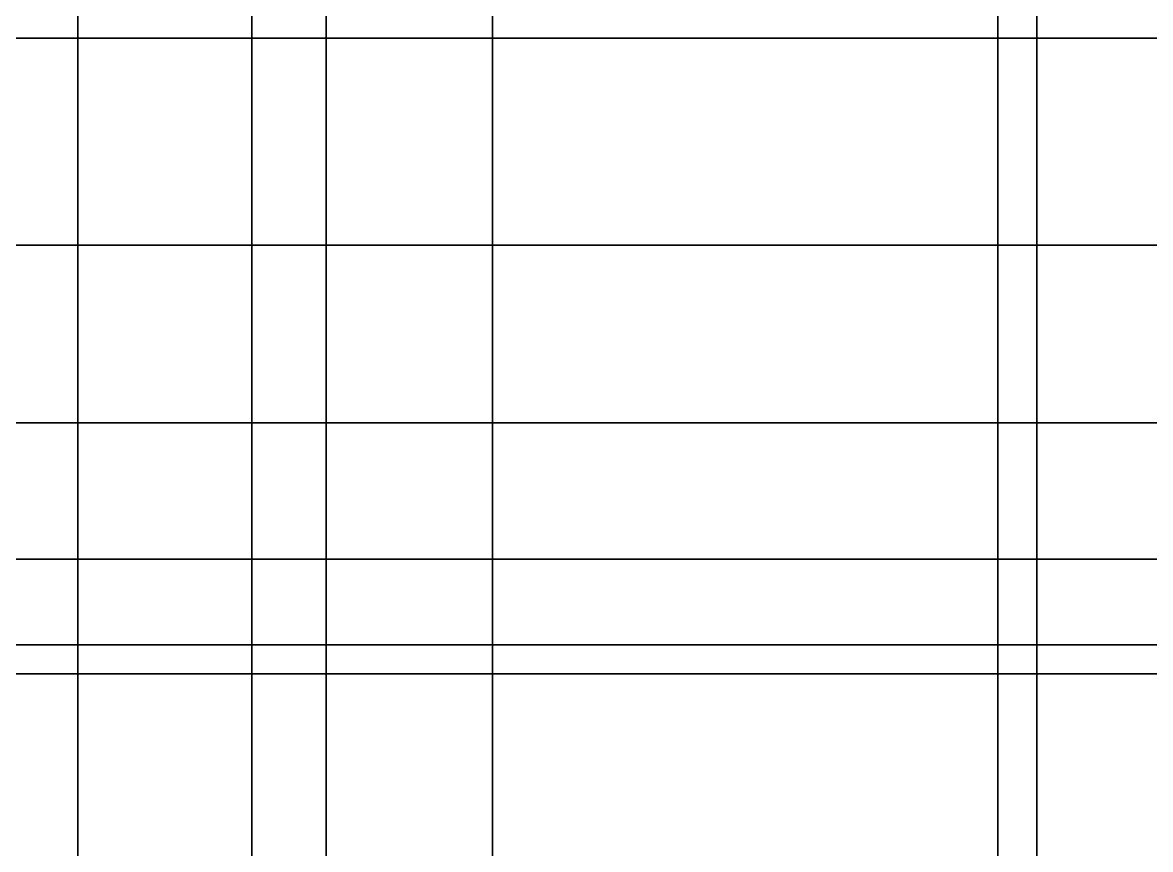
# Model space of a CAD drawing. Extents: x -1 to 1387, y -679 to 1.
# Drawn here: x 1202.5 to 1270.5, y -457.1 to -407.2 of the extents above; entities that cross this region are included whole.
import ezdxf

# ---------------------------------------------------------------- set-up
doc = ezdxf.new("R2010")
doc.units = 0
for name, color, linetype in [('PQ_200_2D', 1, 'Continuous'), ('PQ_200_3D', 1, 'Continuous'), ('PQ_BLUE_3D', 5, 'Continuous')]:
    doc.layers.add(name, color=color, linetype=linetype)

msp = doc.modelspace()

# ---------------------------------------------------------------- linework, layer by layer
at = {"layer": 'PQ_200_2D'}
for points in [[(679.196, -87.592), (77.931, -87.592, 0.414214), (0, -165.522), (0, -535.155, 0.414214), (77.931, -613.086), (787.266, -613.086, 0.118341), (809.037, -607.86), (844.02, -590.038), (1263.691, -590.038), (1263.691, -224.719), (901.447, -224.401, -0.152922), (873.346, -199.484), (831.241, -126.557), (813.31, -92.171)], [(1263.691, -342.907), (1287.595, -342.907), (1287.595, -339.349), (1313.75, -339.349, -0.351636), (1329.534, -352.016, -0.10957), (1329.534, -437.383, -0.351636), (1313.75, -450.049), (1287.595, -450.049), (1287.595, -446.491), (1263.691, -446.491)]]:
    msp.add_lwpolyline(points, format="xyb", dxfattribs=at)
at = {"layer": 'PQ_200_3D'}
for points in [[(963.981, -224.719, 898.837), (1263.691, -224.719, 898.837), (1263.691, -589.719, 898.837), (963.981, -589.719, 898.837)], [(1263.691, -224.719, 848.886), (963.981, -224.719, 848.886), (963.981, -589.719, 848.886), (1263.691, -589.719, 848.886)], [(1263.691, -224.719, 898.837), (1263.691, -224.719, 848.886), (1263.691, -589.719, 848.886), (1263.691, -589.719, 898.837)]]:
    msp.add_3dface(points, dxfattribs=at)
at = {"layer": 'PQ_BLUE_3D'}
for points in [[(1140.797, -263.114, 696.038), (1140.797, -513.114, 696.038), (1220.797, -513.114, 696.038), (1220.797, -263.114, 696.038)], [(1140.797, -263.114, 704.038), (1140.797, -513.114, 704.038), (1220.797, -513.114, 704.038), (1220.797, -263.114, 704.038)], [(1220.797, -263.114, 696.038), (1220.797, -263.114, 704.038), (1220.797, -513.114, 704.038), (1220.797, -513.114, 696.038)], [(1155.797, -500.614, 660.307), (1205.797, -500.614, 660.307), (1205.797, -275.614, 660.307), (1155.797, -275.614, 660.307)], [(1155.797, -500.614, 696.038), (1205.797, -500.614, 696.038), (1205.797, -275.614, 696.038), (1155.797, -275.614, 696.038)], [(1205.797, -275.614, 660.307), (1205.797, -275.614, 696.038), (1205.797, -500.614, 696.038), (1205.797, -500.614, 660.307)], [(1192.918, -394.699, 168.105), (1287.595, -394.699, 168.105), (1287.595, -408.104, 169.869), (1192.918, -408.104, 169.869)], [(1192.918, -408.104, 269.924), (1287.595, -408.104, 269.924), (1287.595, -394.699, 271.689), (1192.918, -394.699, 271.689)], [(1192.918, -408.104, 169.869), (1287.595, -408.104, 169.869), (1287.595, -420.595, 175.044), (1192.918, -420.595, 175.044)], [(1192.918, -420.595, 264.75), (1287.595, -420.595, 264.75), (1287.595, -408.104, 269.924), (1192.918, -408.104, 269.924)], [(1192.918, -420.595, 175.044), (1287.595, -420.595, 175.044), (1287.595, -431.322, 183.274), (1192.918, -431.322, 183.274)], [(1192.918, -431.322, 256.52), (1287.595, -431.322, 256.52), (1287.595, -420.595, 264.75), (1192.918, -420.595, 264.75)], [(1192.918, -431.322, 183.274), (1287.595, -431.322, 183.274), (1287.595, -439.553, 194.001), (1192.918, -439.553, 194.001)], [(1192.918, -439.553, 245.793), (1287.595, -439.553, 245.793), (1287.595, -431.322, 256.52), (1192.918, -431.322, 256.52)], [(1192.918, -439.553, 194.001), (1287.595, -439.553, 194.001), (1287.595, -444.727, 206.492), (1192.918, -444.727, 206.492)], [(1192.918, -444.727, 233.302), (1287.595, -444.727, 233.302), (1287.595, -439.553, 245.793), (1192.918, -439.553, 245.793)], [(1192.918, -444.727, 206.492), (1287.595, -444.727, 206.492), (1287.595, -446.491, 219.897), (1192.918, -446.491, 219.897)], [(1192.918, -446.491, 219.897), (1287.595, -446.491, 219.897), (1287.595, -444.727, 233.302), (1192.918, -444.727, 233.302)]]:
    msp.add_3dface(points, dxfattribs=at)

# ---------------------------------------------------------------- meshes
at = {"layer": 'PQ_200_3D'}
mesh = msp.add_polyface(dxfattribs=at)
corners = [(966.336, -587.219, 898.837), (1261.336, -587.219, 898.837), (1261.336, -227.219, 898.837), (966.336, -227.219, 898.837), (966.336, -587.219, 913.837), (1261.336, -587.219, 913.837), (1261.336, -227.219, 913.837), (966.336, -227.219, 913.837)]
mesh.append_faces([[corners[k] for k in face] for face in [(0, 3, 2, 1), (4, 5, 6, 7), (0, 1, 5, 4), (3, 7, 6, 2), (0, 4, 7, 3), (1, 2, 6, 5)]])
at = {"layer": 'PQ_BLUE_3D'}
mesh = msp.add_polyface(dxfattribs=at)
corners = [(1130.82, -577.219, 420.307), (1230.82, -577.219, 420.307), (1230.82, -237.219, 420.307), (1130.82, -237.219, 420.307), (1130.82, -577.219, 425.307), (1230.82, -577.219, 425.307), (1230.82, -237.219, 425.307), (1130.82, -237.219, 425.307)]
mesh.append_faces([[corners[k] for k in face] for face in [(0, 3, 2, 1), (4, 5, 6, 7), (0, 1, 5, 4), (3, 7, 6, 2), (0, 4, 7, 3), (1, 2, 6, 5)]])
mesh = msp.add_polyface(dxfattribs=at)
corners = [(1130.82, -577.219, 655.307), (1230.82, -577.219, 655.307), (1230.82, -237.219, 655.307), (1130.82, -237.219, 655.307), (1130.82, -577.219, 660.307), (1230.82, -577.219, 660.307), (1230.82, -237.219, 660.307), (1130.82, -237.219, 660.307)]
mesh.append_faces([[corners[k] for k in face] for face in [(0, 3, 2, 1), (4, 5, 6, 7), (0, 1, 5, 4), (3, 7, 6, 2), (0, 4, 7, 3), (1, 2, 6, 5)]])
mesh = msp.add_polyface(dxfattribs=at)
corners = [(1183.301, -567.219, 425.307), (1216.301, -567.219, 425.307), (1216.301, -247.219, 425.307), (1183.301, -247.219, 425.307), (1183.301, -567.219, 655.307), (1216.301, -567.219, 655.307), (1216.301, -247.219, 655.307), (1183.301, -247.219, 655.307)]
mesh.append_faces([[corners[k] for k in face] for face in [(0, 3, 2, 1), (4, 5, 6, 7), (0, 1, 5, 4), (3, 7, 6, 2), (0, 4, 7, 3), (1, 2, 6, 5)]])

doc.saveas('drawing.dxf')
